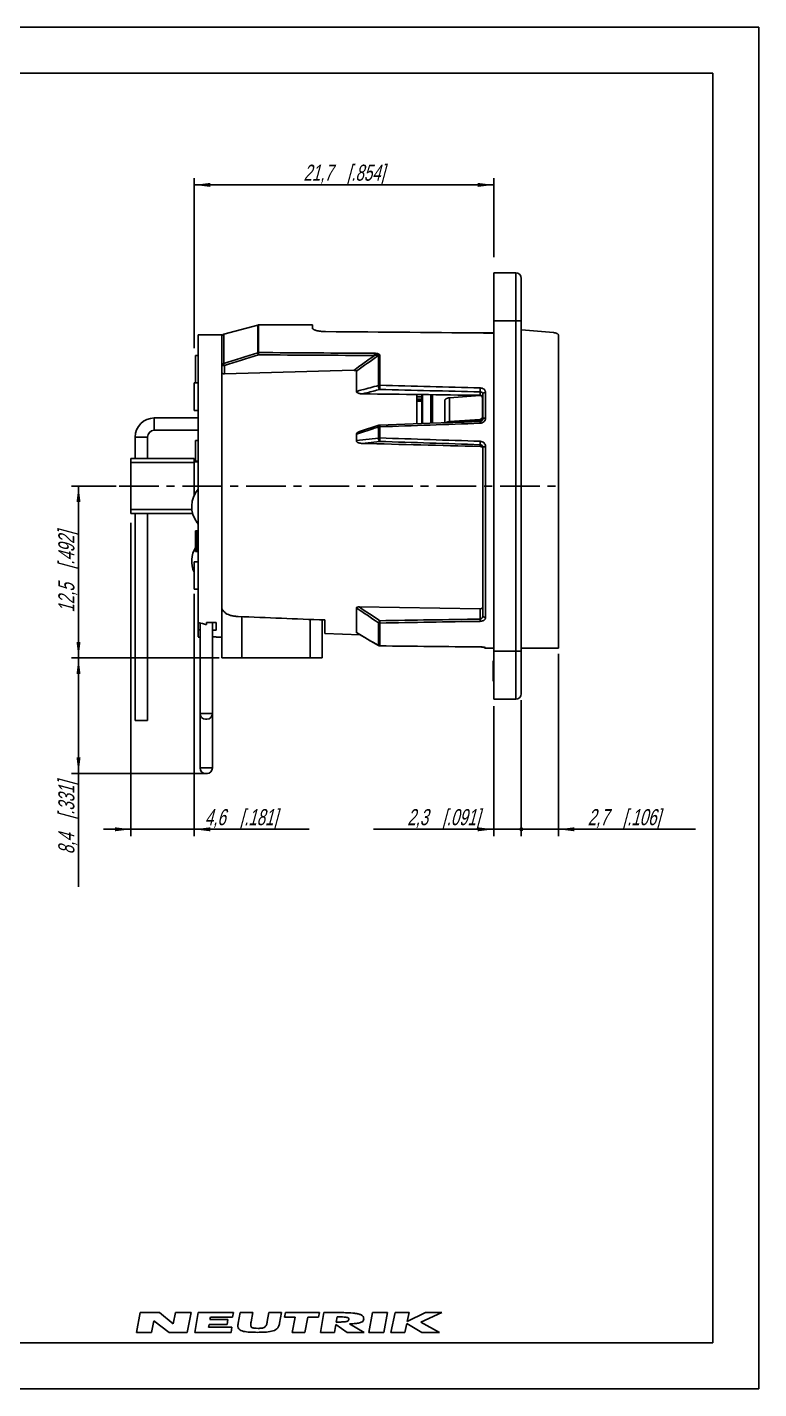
# Model space of a CAD drawing. Header units: millimetres. Extents: x 0 to 420, y 0 to 297.
# Drawn here: x 260.3 to 420, y 0 to 297 of the extents above; entities that cross this region are included whole.
import ezdxf

# ---------------------------------------------------------------- set-up
doc = ezdxf.new("R2010")
doc.units = ezdxf.units.MM
doc.header["$LTSCALE"] = 23.1
doc.linetypes.add('CENTER', pattern=[0.6, 0.375, -0.075, 0.075, -0.075])
doc.layers.get('0').update_dxf_attribs({"linetype": 'CONTINUOUS'})
for name, color, linetype in [('AUSFORMSCHRAEGEN', 7, 'CONTINUOUS'), ('BEZUGSACHSEN', 7, 'CONTINUOUS'), ('RUNDUNGEN', 7, 'CONTINUOUS'), ('ZEICHNUNGSBEMASSUNGEN', 7, 'CONTINUOUS')]:
    doc.layers.add(name, color=color, linetype=linetype)
doc.styles.get("Standard").update_dxf_attribs({"font": 'txt', "width": 0.7})
doc.dimstyles.new('DIMSTYLE_1', dxfattribs={"dimtxt": 3.5, "dimasz": 3.5, "dimexe": 1.5, "dimexo": 0, "dimgap": 0.875, "dimtad": 1, "dimdec": 1, "dimlfac": 0.333333, "dimdsep": 46, "dimtxsty": 'STANDARD', "dimblk": '_FILLED', "dimblk1": '_FILLED', "dimblk2": '_FILLED', "dimcen": 0.09, "dimclrt": 5, "dimadec": 0, "dimazin": 0, "dimtp": 0.2, "dimtm": 0.2, "dimtfac": 1, "dimtdec": 1, "dimtofl": 0, "dimtmove": 0, "dimatfit": 3, "dimldrblk": '_FILLED', "dimfxl": 1, "dimtolj": 1, "dimarcsym": 0})
doc.dimstyles.new('DIMSTYLE_3', dxfattribs={"dimtxt": 3.5, "dimasz": 3.5, "dimexe": 1.5, "dimexo": 0, "dimgap": 0.875, "dimtad": 1, "dimdec": 1, "dimlfac": 0.333333, "dimdsep": 46, "dimtxsty": 'STANDARD', "dimblk": '_FILLED', "dimblk1": '_FILLED', "dimblk2": '_FILLED', "dimcen": 0.09, "dimclrt": 5, "dimadec": 0, "dimazin": 0, "dimtp": 0.1, "dimtm": 0.1, "dimtfac": 1, "dimtdec": 1, "dimtofl": 0, "dimtmove": 0, "dimatfit": 3, "dimldrblk": '_FILLED', "dimfxl": 1, "dimtolj": 1, "dimarcsym": 0})

# ---------------------------------------------------------------- blocks, each defined once
blk = doc.blocks.new('NEUTRIK_BL0', base_point=(317.5, 14.46))
at = {"color": 2, "linetype": 'CONTINUOUS'}
for p, q in [((285.01, 16.61), (284.17, 12.31)), ((289.23, 16.61), (285.01, 16.61)), ((292.19, 14.15), (289.23, 16.61)), ((292.68, 16.61), (292.19, 14.15)), ((296.08, 16.61), (292.68, 16.61)), ((295.24, 12.31), (296.08, 16.61)), ((297.67, 16.61), (296.92, 12.31)), ((305.33, 16.61), (297.67, 16.61)), ((300.21, 15.08), (300.3, 15.59)), ((304.14, 15.08), (300.21, 15.08)), ((300.3, 15.59), (305.15, 15.59)), ((303.95, 14.01), (304.14, 15.08)), ((305.15, 15.59), (305.33, 16.61)), ((306.8, 16.61), (306.37, 14.32)), ((309.56, 16.61), (306.8, 16.61)), ((309.19, 14.6), (309.56, 16.61)), ((313.08, 16.61), (312.72, 14.69)), ((315.83, 16.61), (313.08, 16.61)), ((315.41, 14.32), (315.83, 16.61)), ((316.69, 16.61), (316.49, 15.6)), ((316.49, 15.6), (318.8, 15.6)), ((324.11, 16.61), (316.69, 16.61)), ((318.8, 15.6), (318.15, 12.31)), ((320.95, 12.31), (321.6, 15.6)), ((321.6, 15.6), (323.91, 15.6)), ((323.91, 15.6), (324.11, 16.61)), ((325.04, 16.61), (324.36, 12.31)), ((328.62, 16.61), (325.04, 16.61)), ((327.79, 14.55), (327.97, 15.69)), ((335.68, 16.61), (334.89, 12.31)), ((338.95, 16.61), (335.68, 16.61)), ((338.17, 12.31), (338.95, 16.61)), ((340.61, 16.61), (339.71, 12.31)), ((343.66, 16.61), (340.61, 16.61)), ((343.25, 14.65), (343.66, 16.61)), ((347.25, 16.61), (343.25, 14.65)), ((346.22, 14.51), (350.83, 16.61)), ((350.83, 16.61), (347.25, 16.61)), ((284.17, 12.31), (287.48, 12.31)), ((287.48, 12.31), (287.98, 14.85)), ((287.98, 14.85), (291.28, 12.31)), ((291.28, 12.31), (295.24, 12.31)), ((296.92, 12.31), (304.82, 12.31)), ((299.92, 13.44), (300.02, 14.01)), ((305.01, 13.44), (299.92, 13.44)), ((300.02, 14.01), (303.95, 14.01)), ((304.82, 12.31), (305.01, 13.44)), ((318.15, 12.31), (320.95, 12.31)), ((324.36, 12.31), (327.43, 12.31)), ((327.43, 12.31), (327.7, 13.99)), ((327.7, 13.99), (330.18, 12.31)), ((330.18, 12.31), (333.89, 12.31)), ((333.89, 12.31), (330.65, 14.18)), ((334.89, 12.31), (338.17, 12.31)), ((339.71, 12.31), (342.75, 12.31)), ((342.75, 12.31), (343.16, 14.24)), ((343.16, 14.24), (346.45, 12.31)), ((350.29, 12.31), (346.22, 14.51)), ((346.45, 12.31), (350.29, 12.31))]:
    blk.add_line(p, q, dxfattribs=at)
for points, knots in [([(330.52, 15.12), (330.5, 14.98), (330.37, 14.81), (329.98, 14.65), (329.37, 14.58), (328.59, 14.55), (328.06, 14.55), (327.79, 14.55)], [0, 0, 0, 0, 0.125, 0.25, 0.5, 0.75, 1, 1, 1, 1]), ([(327.97, 15.69), (328.24, 15.69), (328.77, 15.68), (329.42, 15.66), (329.9, 15.61), (330.22, 15.54), (330.48, 15.42), (330.54, 15.25), (330.52, 15.12)], [0, 0, 0, 0, 0.25, 0.5, 0.625, 0.75, 0.875, 1, 1, 1, 1]), ([(333.77, 15.27), (333.77, 15.41), (333.72, 15.63), (333.5, 15.94), (333.07, 16.19), (332.44, 16.37), (331.5, 16.52), (330.23, 16.6), (329.16, 16.61), (328.62, 16.61)], [0, 0, 0, 0, 0.0625, 0.125, 0.25, 0.375, 0.5, 0.75, 1, 1, 1, 1]), ([(330.65, 14.18), (331, 14.18), (331.69, 14.2), (332.65, 14.29), (333.33, 14.49), (333.69, 14.83), (333.77, 15.1), (333.77, 15.27)], [0, 0, 0, 0, 0.25, 0.5, 0.75, 0.875, 1, 1, 1, 1]), ([(306.37, 14.32), (306.32, 14.05), (306.29, 13.56), (306.49, 13.04), (306.92, 12.71), (307.71, 12.45), (308.94, 12.33), (310.02, 12.31), (310.57, 12.31)], [0, 0, 0, 0, 0.125, 0.25, 0.375, 0.5, 0.75, 1, 1, 1, 1]), ([(310.72, 13.18), (310.45, 13.18), (310.05, 13.19), (309.6, 13.26), (309.32, 13.37), (309.15, 13.57), (309.1, 13.86), (309.12, 14.21), (309.16, 14.47), (309.19, 14.6)], [0, 0, 0, 0, 0.25, 0.375, 0.5, 0.625, 0.75, 0.875, 1, 1, 1, 1]), ([(310.57, 12.31), (311.11, 12.31), (312.18, 12.33), (313.68, 12.48), (314.71, 12.88), (315.22, 13.57), (315.36, 14.05), (315.41, 14.32)], [0, 0, 0, 0, 0.25, 0.5, 0.75, 0.875, 1, 1, 1, 1]), ([(312.72, 14.69), (312.67, 14.42), (312.59, 14.03), (312.38, 13.62), (312.09, 13.33), (311.52, 13.2), (310.99, 13.18), (310.72, 13.18)], [0, 0, 0, 0, 0.25, 0.375, 0.5, 0.75, 1, 1, 1, 1])]:
    blk.add_open_spline(points, degree=3, knots=knots, dxfattribs=at)
blk = doc.blocks.new('_FILLED')
at = {"color": 0, "linetype": 'BYBLOCK'}
blk.add_solid([(0, 0), (-1, 0.125), (-1, -0.125)], dxfattribs=at)
blk = doc.blocks.new('*D2')
at = {"layer": 'ZEICHNUNGSBEMASSUNGEN', "color": 2, "linetype": 'CONTINUOUS'}
for p, q in [((296.77, 227.02), (296.77, 264.11)), ((296.77, 262.61), (329.47, 262.61)), ((362.17, 262.61), (329.47, 262.61)), ((362.17, 246.86), (362.17, 264.11))]:
    blk.add_line(p, q, dxfattribs=at)
at = {"layer": 'ZEICHNUNGSBEMASSUNGEN', "color": 2, "linetype": 'CONTINUOUS', "xscale": 3.5, "yscale": 3.5, "zscale": 3.5, "rotation": 180}
blk.add_blockref('_FILLED', (296.77, 262.61), dxfattribs=at)
at = {"layer": 'ZEICHNUNGSBEMASSUNGEN', "color": 2, "linetype": 'CONTINUOUS', "xscale": 3.5, "yscale": 3.5, "zscale": 3.5}
blk.add_blockref('_FILLED', (362.17, 262.61), dxfattribs=at)
at = {"layer": 'ZEICHNUNGSBEMASSUNGEN', "color": 5, "linetype": 'CONTINUOUS', "insert": (329.47, 267.02), "char_height": 3.5, "width": 39, "attachment_point": 2, "line_spacing_factor": 0.9}
blk.add_mtext('\\Q15.0;21,7{\\Ftxt.shx;\\W1.000000;\\H3.500000; }[.854]', dxfattribs=at)
blk = doc.blocks.new('_DOT')
at = {"color": 0, "linetype": 'BYBLOCK'}
blk.add_line((-0.125, 0), (-1, 0), dxfattribs=at)
at = {"color": 0, "linetype": 'BYBLOCK', "const_width": 0.125}
blk.add_lwpolyline([(-0.0625, 0, 1), (0.0625, 0, 1)], format="xyb", close=True, dxfattribs=at)
blk = doc.blocks.new('*D3')
at = {"layer": 'ZEICHNUNGSBEMASSUNGEN', "color": 2, "linetype": 'CONTINUOUS'}
for p, q in [((376.27, 160.3), (376.27, 120.54)), ((368.17, 148.79), (368.17, 120.54)), ((368.17, 122.04), (362.17, 122.04)), ((362.17, 122.04), (372.22, 122.04)), ((406.16, 122.04), (372.22, 122.04)), ((376.27, 122.04), (406.16, 122.04))]:
    blk.add_line(p, q, dxfattribs=at)
at = {"layer": 'ZEICHNUNGSBEMASSUNGEN', "color": 2, "linetype": 'CONTINUOUS', "xscale": 3.5, "yscale": 3.5, "zscale": 3.5}
blk.add_blockref('_DOT', (368.17, 122.04), dxfattribs=at)
at = {"layer": 'ZEICHNUNGSBEMASSUNGEN', "color": 2, "linetype": 'CONTINUOUS', "xscale": 3.5, "yscale": 3.5, "zscale": 3.5, "rotation": 180}
blk.add_blockref('_FILLED', (376.27, 122.04), dxfattribs=at)
at = {"layer": 'ZEICHNUNGSBEMASSUNGEN', "color": 5, "linetype": 'CONTINUOUS', "insert": (382.66, 126.44), "char_height": 3.5, "width": 35.25, "attachment_point": 1, "line_spacing_factor": 0.9}
blk.add_mtext('\\Q15.0;2,7{\\Ftxt.shx;\\W1.000000;\\H3.500000; }[.106]', dxfattribs=at)
blk = doc.blocks.new('*D4')
at = {"layer": 'ZEICHNUNGSBEMASSUNGEN', "color": 2, "linetype": 'CONTINUOUS'}
for p, q in [((362.17, 148.88), (362.17, 120.54)), ((368.17, 150.22), (368.17, 120.54)), ((362.17, 122.04), (335.89, 122.04)), ((335.89, 122.04), (365.17, 122.04)), ((374.17, 122.04), (365.17, 122.04)), ((368.17, 122.04), (374.17, 122.04))]:
    blk.add_line(p, q, dxfattribs=at)
at = {"layer": 'ZEICHNUNGSBEMASSUNGEN', "color": 2, "linetype": 'CONTINUOUS', "xscale": 3.5, "yscale": 3.5, "zscale": 3.5}
blk.add_blockref('_FILLED', (362.17, 122.04), dxfattribs=at)
at = {"layer": 'ZEICHNUNGSBEMASSUNGEN', "color": 5, "linetype": 'CONTINUOUS', "insert": (359.14, 126.44), "char_height": 3.5, "width": 34.875, "attachment_point": 3, "line_spacing_factor": 0.9}
blk.add_mtext('\\Q15.0;2,3{\\Ftxt.shx;\\W1.000000;\\H3.500000; }[.091]', dxfattribs=at)
blk = doc.blocks.new('_NONE')
blk = doc.blocks.new('*D5')
at = {"layer": 'ZEICHNUNGSBEMASSUNGEN', "color": 2, "linetype": 'CONTINUOUS'}
for p, q in [((282.97, 188.88), (282.97, 120.54)), ((296.77, 173.41), (296.77, 120.54)), ((282.97, 122.04), (276.97, 122.04)), ((276.97, 122.04), (289.87, 122.04)), ((321.83, 122.04), (289.87, 122.04)), ((296.77, 122.04), (321.83, 122.04))]:
    blk.add_line(p, q, dxfattribs=at)
at = {"layer": 'ZEICHNUNGSBEMASSUNGEN', "color": 2, "linetype": 'CONTINUOUS', "xscale": 3.5, "yscale": 3.5, "zscale": 3.5}
blk.add_blockref('_FILLED', (282.97, 122.04), dxfattribs=at)
at = {"layer": 'ZEICHNUNGSBEMASSUNGEN', "color": 2, "linetype": 'CONTINUOUS', "xscale": 3.5, "yscale": 3.5, "zscale": 3.5, "rotation": 180}
blk.add_blockref('_FILLED', (296.77, 122.04), dxfattribs=at)
at = {"layer": 'ZEICHNUNGSBEMASSUNGEN', "color": 5, "linetype": 'CONTINUOUS', "insert": (299.08, 126.44), "char_height": 3.5, "width": 34.125, "attachment_point": 1, "line_spacing_factor": 0.9}
blk.add_mtext('\\Q15.0;4,6{\\Ftxt.shx;\\W1.000000;\\H3.500000; }[.181]', dxfattribs=at)
blk = doc.blocks.new('*D6')
at = {"layer": 'ZEICHNUNGSBEMASSUNGEN', "color": 2, "linetype": 'CONTINUOUS'}
for p, q in [((279.74, 196.92), (270.02, 196.92)), ((271.52, 196.92), (271.52, 178.17)), ((271.52, 159.42), (271.52, 178.17)), ((302.07, 159.42), (270.02, 159.42))]:
    blk.add_line(p, q, dxfattribs=at)
at = {"layer": 'ZEICHNUNGSBEMASSUNGEN', "color": 2, "linetype": 'CONTINUOUS', "xscale": 3.5, "yscale": 3.5, "zscale": 3.5}
for p, rotation in [((271.52, 196.92), 90), ((271.52, 159.42), 270)]:
    blk.add_blockref('_FILLED', p, dxfattribs=dict(at, rotation=rotation))
at = {"layer": 'ZEICHNUNGSBEMASSUNGEN', "color": 5, "linetype": 'CONTINUOUS', "insert": (267.12, 178.17), "char_height": 3.5, "width": 39, "attachment_point": 2, "rotation": 90, "line_spacing_factor": 0.9}
blk.add_mtext('\\Q15.0;12,5{\\Ftxt.shx;\\W1.000000;\\H3.500000; }[.492]', dxfattribs=at)
blk = doc.blocks.new('*D17')
at = {"layer": 'ZEICHNUNGSBEMASSUNGEN', "color": 2, "linetype": 'CONTINUOUS'}
for p, q in [((302.2, 159.42), (270.02, 159.42)), ((271.52, 159.42), (271.52, 146.82)), ((271.52, 134.22), (271.52, 146.82)), ((271.52, 146.82), (271.52, 109.47)), ((299.64, 134.22), (270.02, 134.22))]:
    blk.add_line(p, q, dxfattribs=at)
at = {"layer": 'ZEICHNUNGSBEMASSUNGEN', "color": 2, "linetype": 'CONTINUOUS', "xscale": 3.5, "yscale": 3.5, "zscale": 3.5}
for p, rotation in [((271.52, 159.42), 90), ((271.52, 134.22), 270)]:
    blk.add_blockref('_FILLED', p, dxfattribs=dict(at, rotation=rotation))
at = {"layer": 'ZEICHNUNGSBEMASSUNGEN', "color": 5, "linetype": 'CONTINUOUS', "insert": (267.12, 132.47), "char_height": 3.5, "width": 34.5, "attachment_point": 3, "rotation": 90, "line_spacing_factor": 0.9}
blk.add_mtext('\\Q15.0;8,4{\\Ftxt.shx;\\W1.000000;\\H3.500000; }[.331]', dxfattribs=at)

msp = doc.modelspace()

# ---------------------------------------------------------------- linework, layer by layer
at = {"color": 7, "linetype": 'CONTINUOUS'}
for p, q in [((0, 297), (420, 297)), ((420, 0), (420, 297)), ((410, 287), (12.5, 287)), ((410, 10), (410, 287)), ((362.17, 150.42), (362.17, 243.42)), ((362.17, 243.42), (366.97, 243.42)), ((310.64, 232.03), (303.21, 230.04)), ((297.67, 163.99), (297.67, 229.92)), ((302.77, 159.42), (302.77, 229.92)), ((376.27, 229.85), (376.27, 161.52)), ((297.07, 219.42), (297.07, 225.42)), ((297.67, 225.42), (297.07, 225.42)), ((346.49, 216.87), (346.49, 210.54)), ((297.67, 211.77), (288.07, 211.77)), ((297.67, 209.07), (288.07, 209.07)), ((283.87, 207.57), (283.87, 202.92)), ((286.57, 207.57), (286.57, 202.92)), ((297.07, 202.32), (297.07, 206.82)), ((297.67, 206.82), (297.07, 206.82)), ((282.97, 190.92), (282.97, 202.92)), ((296.77, 202.92), (282.97, 202.92)), ((296.77, 202.02), (282.97, 202.02)), ((296.77, 194.83), (296.77, 202.92)), ((297.67, 202.32), (297.07, 202.32)), ((296.28, 191.82), (282.97, 191.82)), ((296.44, 190.92), (282.97, 190.92)), ((283.87, 190.92), (283.87, 145.77)), ((286.57, 190.92), (286.57, 145.77)), ((297.07, 182.67), (297.07, 187.17)), ((297.67, 187.17), (297.07, 187.17)), ((297.67, 187.08), (297.07, 187.08)), ((297.67, 186.88), (297.07, 186.88)), ((297.67, 186.5), (297.07, 186.5)), ((297.67, 186.12), (297.07, 186.12)), ((297.67, 185.93), (297.07, 185.93)), ((297.67, 185.54), (297.07, 185.54)), ((297.67, 185.26), (297.07, 185.26)), ((297.67, 184.97), (297.07, 184.97)), ((297.67, 184.78), (297.07, 184.78)), ((297.67, 184.49), (297.07, 184.49)), ((297.67, 184.11), (297.07, 184.11)), ((297.67, 183.72), (297.07, 183.72)), ((297.67, 183.44), (297.07, 183.44)), ((297.67, 183.15), (297.07, 183.15)), ((297.67, 182.96), (297.07, 182.96)), ((297.67, 182.77), (297.07, 182.77)), ((297.67, 182.67), (297.07, 182.67)), ((298.04, 167.05), (298.04, 135.42)), ((299.47, 166.68), (299.47, 167.16)), ((301.57, 167.16), (299.47, 167.16)), ((300.74, 167.16), (300.74, 135.42)), ((301.57, 165.49), (301.57, 167.16)), ((307.14, 159.42), (307.14, 168.43)), ((324.67, 167.73), (324.67, 159.42)), ((325.27, 167.7), (325.27, 164.74)), ((301.57, 165.49), (300.74, 165.49)), ((301.57, 163.99), (300.74, 163.99)), ((301.57, 163.92), (301.57, 163.99)), ((301.57, 163.92), (302.77, 163.92)), ((325.27, 164.74), (332.96, 164.49)), ((368.17, 161.52), (376.27, 161.52)), ((324.67, 159.42), (302.77, 159.42)), ((362.17, 158.82), (362.02, 158.82)), ((362.02, 154.32), (362.02, 158.82)), ((362.17, 154.32), (362.02, 154.32)), ((286.57, 145.77), (283.87, 145.77)), ((12.5, 10), (410, 10)), ((0, 0), (420, 0))]:
    msp.add_line(p, q, dxfattribs=at)
at = {"color": 3, "linetype": 'CONTINUOUS'}
msp.add_line((346.58, 216.87), (346.58, 210.55), dxfattribs=at)
at = {"color": 9, "linetype": 'CONTINUOUS'}
for p, q in [((348.42, 216.85), (348.42, 210.61)), ((348.76, 210.62), (348.76, 216.84)), ((351.47, 215.63), (351.47, 210.72)), ((351.49, 215.64), (351.49, 210.72)), ((352.52, 216.18), (352.52, 210.98)), ((288.07, 209.07), (288.07, 211.77)), ((352.52, 210.98), (352.58, 210.76)), ((286.57, 207.57), (283.87, 207.57)), ((297.67, 189.1), (297.41, 188.91)), ((322.08, 159.42), (322.08, 167.83))]:
    msp.add_line(p, q, dxfattribs=at)
at = {"color": 7, "linetype": 'CONTINUOUS'}
for centre, radius, start, end in [((335.42, -199.45), 431.66, 84.7179, 85.6471), ((288.07, 207.57), 4.2, 90, 180), ((288.07, 207.57), 1.5, 90, 180), ((302.09, 192.42), 5.85, 139.2322, 216.8699), ((294.89, 187.02), 3.15, 28.0913, 36.8699), ((302.09, 180.57), 5.85, 149.4879, 204.3691)]:
    msp.add_arc(centre, radius, start, end, dxfattribs=at)
for centre, major_axis, ratio, start_param, end_param in [((322.33, 196.92), (57.16, 0), 0.57735, -2.016942, -1.982313), ((280.63, 196.92), (56, 0), 0.589316, -1.261678, -1.254639), ((301.29, 196.92), (57.16, 0), 0.57735, -1.634149, -1.627576)]:
    msp.add_ellipse(centre, major_axis=major_axis, ratio=ratio, start_param=start_param, end_param=end_param, dxfattribs=at)
for points, knots in [([(376.27, 229.85), (376.27, 229.88), (376.25, 229.95), (376.19, 230.04), (376.09, 230.12), (375.96, 230.19), (375.8, 230.26), (375.53, 230.34), (375.31, 230.37), (375.16, 230.38)], [0, 0, 0, 0, 0.071824, 0.15189, 0.247129, 0.361181, 0.495102, 0.648029, 1, 1, 1, 1]), ([(302.77, 170.62), (302.77, 170.48), (302.81, 170.2), (302.99, 169.8), (303.3, 169.44), (303.72, 169.12), (304.26, 168.85), (304.89, 168.65), (305.59, 168.51), (306.08, 168.47), (306.34, 168.46)], [0, 0, 0, 0, 0.090769, 0.184123, 0.285713, 0.400259, 0.530392, 0.676062, 0.834384, 1, 1, 1, 1])]:
    msp.add_open_spline(points, degree=3, knots=knots, dxfattribs=at)
at = {"color": 3, "linetype": 'CONTINUOUS'}
for points, knots in [([(351.47, 215.63), (351.47, 215.63), (351.48, 215.63), (351.49, 215.63), (351.49, 215.64), (351.49, 215.64)], [0, 0, 0, 0, 0.317676, 0.59774, 1, 1, 1, 1]), ([(351.49, 215.64), (351.5, 215.66), (351.51, 215.69), (351.54, 215.76), (351.6, 215.84), (351.7, 215.93), (351.82, 216), (351.97, 216.07), (352.14, 216.12), (352.33, 216.16), (352.45, 216.17), (352.52, 216.18)], [0, 0, 0, 0, 0.041919, 0.085577, 0.180128, 0.28709, 0.407576, 0.541089, 0.686002, 0.839961, 1, 1, 1, 1]), ([(351.7, 210.73), (351.75, 210.76), (351.87, 210.83), (352.06, 210.9), (352.28, 210.96), (352.44, 210.98), (352.52, 210.98)], [0, 0, 0, 0, 0.214707, 0.456786, 0.720989, 1, 1, 1, 1])]:
    msp.add_open_spline(points, degree=3, knots=knots, dxfattribs=at)
at = {"color": 7, "linetype": 'CONTINUOUS'}
msp.add_open_spline([(306.34, 168.46), (312.65, 168.2), (318.96, 167.95), (325.27, 167.7)], degree=3, dxfattribs=at)
at = {"layer": 'AUSFORMSCHRAEGEN', "color": 7, "linetype": 'CONTINUOUS'}
for p, q in [((310.8, 232.05), (322.57, 232.11)), ((322.57, 232.11), (322.57, 231.36)), ((345.37, 210.5), (345.37, 216.88)), ((360.36, 161.53), (362.17, 161.52))]:
    msp.add_line(p, q, dxfattribs=at)
msp.add_ellipse((185.45, 196.92), major_axis=(789.6, 0), ratio=0.043346, start_param=1.345079, end_param=1.392567, dxfattribs=at)
msp.add_open_spline([(325.44, 230.6), (325.24, 230.61), (324.87, 230.62), (324.33, 230.67), (323.84, 230.75), (323.47, 230.84), (323.21, 230.92), (323.04, 230.98), (322.9, 231.04), (322.78, 231.1), (322.69, 231.17), (322.62, 231.23), (322.58, 231.29), (322.57, 231.34), (322.57, 231.36)], degree=3, knots=[0, 0, 0, 0, 0.187336, 0.366305, 0.530459, 0.674745, 0.738119, 0.795111, 0.845416, 0.888853, 0.925439, 0.955439, 0.979686, 1, 1, 1, 1], dxfattribs=at)
at = {"layer": 'BEZUGSACHSEN', "color": 7, "linetype": 'CONTINUOUS'}
for p, q in [((302.77, 229.92), (297.67, 229.92)), ((296.77, 213.42), (296.77, 219.42)), ((297.67, 219.42), (296.77, 219.42)), ((297.67, 213.42), (296.77, 213.42)), ((297.67, 202.17), (296.77, 202.17)), ((296.77, 174.42), (296.77, 180.42)), ((297.67, 180.42), (296.77, 180.42)), ((297.67, 174.42), (296.77, 174.42)), ((302.77, 163.92), (301.57, 163.92))]:
    msp.add_line(p, q, dxfattribs=at)
at = {"layer": 'BEZUGSACHSEN', "color": 7, "linetype": 'CENTER'}
msp.add_line((280.36, 196.92), (376.88, 196.92), dxfattribs=at)
at = {"layer": 'RUNDUNGEN', "color": 7, "linetype": 'CONTINUOUS'}
for p, q in [((366.97, 243.42), (362.17, 243.42)), ((368.17, 242.22), (368.17, 151.62)), ((310.8, 232.05), (310.64, 232.03)), ((356.99, 230.33), (362.17, 230.37)), ((303.36, 221.38), (331.6, 222.16)), ((332.17, 221.96), (332.17, 217.57)), ((359.77, 211.5), (359.77, 216.99)), ((345.37, 215.44), (346.49, 215.45)), ((359.75, 216), (359.66, 216.29)), ((354.66, 210.83), (359.17, 211.15)), ((332.17, 208.23), (332.17, 206.82)), ((337.1, 210.19), (332.87, 208.81)), ((348.19, 210.6), (337.26, 210.22)), ((359.77, 205.36), (359.77, 168.72)), ((332.17, 170.34), (332.17, 164.96)), ((332.78, 170.54), (359.19, 170.16)), ((298.04, 167.05), (298.04, 135.42)), ((300.74, 167.16), (300.74, 135.42)), ((332.18, 164.95), (333.62, 164.1)), ((333.62, 164.1), (335.35, 163.08)), ((335.35, 163.08), (336.98, 162.12)), ((337.28, 162.03), (344.5, 161.96)), ((344.5, 161.96), (351.95, 161.88)), ((351.95, 161.88), (359.23, 161.81)), ((359.2, 161.81), (359.25, 161.81)), ((359.23, 161.81), (359.36, 161.81)), ((359.34, 161.81), (359.46, 161.81)), ((359.44, 161.81), (359.56, 161.8)), ((359.55, 161.8), (359.66, 161.8)), ((359.64, 161.8), (359.74, 161.79)), ((359.73, 161.79), (359.82, 161.78)), ((359.88, 161.78), (359.89, 161.78)), ((366.97, 150.42), (362.17, 150.42)), ((299.54, 146.07), (299.24, 146.07)), ((299.54, 134.22), (299.24, 134.22))]:
    msp.add_line(p, q, dxfattribs=at)
at = {"layer": 'RUNDUNGEN', "color": 9, "linetype": 'CONTINUOUS'}
for p, q in [((366.97, 243.42), (366.97, 150.42)), ((310.64, 226.01), (310.64, 232.03)), ((310.8, 226.03), (310.8, 232.05)), ((368.17, 232.92), (362.17, 232.92)), ((303.21, 223.65), (303.21, 230.04)), ((359.29, 230.31), (359.29, 230.35)), ((359.44, 230.31), (359.44, 230.35)), ((302.87, 223.18), (303.36, 223.18)), ((303.36, 221.38), (303.36, 223.18)), ((336.98, 218.84), (336.98, 225.39)), ((337.28, 218.89), (337.28, 225.45)), ((359.19, 216.72), (359.19, 217.44)), ((360.36, 211.75), (360.36, 217.34)), ((346.49, 215.51), (345.36, 215.5)), ((345.37, 216.39), (346.49, 216.39)), ((345.37, 215.85), (346.49, 215.85)), ((359.77, 215.87), (359.68, 216.17)), ((359.17, 211.15), (359.09, 211.45)), ((359.77, 211.72), (359.68, 212.01)), ((336.98, 207.38), (336.98, 209.81)), ((337.28, 207.4), (337.28, 209.84)), ((332.17, 206.82), (336.98, 207.38)), ((333.46, 206.2), (337.26, 206.65)), ((359.19, 205.55), (359.19, 205.94)), ((360.36, 168.24), (360.36, 205.51)), ((359.19, 167.9), (359.19, 170.16)), ((336.98, 162.12), (336.98, 167.11)), ((337.28, 162.04), (337.28, 167.04)), ((332.17, 164.96), (332.18, 164.95)), ((336.98, 162.12), (336.98, 162.12)), ((337.28, 162.03), (337.28, 162.04)), ((359.2, 161.81), (359.21, 161.82)), ((360.36, 161.53), (360.36, 161.68)), ((368.17, 160.92), (362.17, 160.92)), ((300.74, 147.27), (298.04, 147.27)), ((300.74, 135.42), (298.04, 135.42))]:
    msp.add_line(p, q, dxfattribs=at)
at = {"layer": 'RUNDUNGEN', "color": 3, "linetype": 'CONTINUOUS'}
for p, q in [((352.52, 216.18), (359.09, 216.65)), ((359.68, 216.17), (359.68, 212.01)), ((352.52, 210.98), (359.09, 211.45))]:
    msp.add_line(p, q, dxfattribs=at)
at = {"layer": 'RUNDUNGEN', "color": 7, "linetype": 'CONTINUOUS'}
for points in [[(359.19, 210.99), (355.66, 210.87), (348.19, 210.6)], [(359.77, 211.5), (359.76, 211.44), (359.74, 211.36), (359.7, 211.28), (359.65, 211.2), (359.58, 211.13), (359.5, 211.08), (359.4, 211.03), (359.31, 211.01), (359.2, 210.99), (359.19, 210.99)], [(359.81, 161.78), (359.89, 161.78), (359.95, 161.77), (360.01, 161.76), (360.05, 161.75), (360.09, 161.75), (360.11, 161.74)]]:
    msp.add_lwpolyline(points, dxfattribs=at)
for centre, radius, start, end in [((366.97, 242.22), 1.2, 0, 90), ((303.37, 229.46), 0.6, 105, 161.25), ((359.32, 215.87), 0.444, 359.935, 15.9418), ((359.37, 216.24), 0.401, 0.0225, 8.7756), ((359.17, 211.78), 0.613, 313.3994, 318.6729), ((359.31, 211.72), 0.459, 353.566, 359.9893), ((337.28, 209.61), 0.603, 91.9656, 107.9508), ((359.2, 204.98), 0.564, 0.0222, 9.0737), ((337.28, 162.63), 0.6, 239.4987, 269.6838), ((360.37, 162.13), 0.6, 216.3467, 269.7), ((366.97, 151.62), 1.2, 270, 360), ((299.24, 147.27), 1.2, 180, 270), ((299.54, 147.27), 1.2, 270, 360), ((299.24, 135.42), 1.2, 180, 270), ((299.54, 135.42), 1.2, 270, 360)]:
    msp.add_arc(centre, radius, start, end, dxfattribs=at)
at = {"layer": 'RUNDUNGEN', "color": 9, "linetype": 'CONTINUOUS'}
for centre, radius, start, end in [((635.05, -810.51), 1086.1, 107.37897, 107.79026), ((310.8, 225.31), 0.718, 90.2334, 102.4653), ((647.31, -854.86), 1131.58, 107.30079, 107.69536), ((492.72, 2.77), 272.19, 125.1293, 126.2934), ((502.25, -11.8), 289.09, 124.8671, 126.039), ((559.46, 503.42), 403.24, 235.69, 236.5145), ((569.9, 520.52), 422.74, 235.8821, 236.6124), ((337.28, 162.65), 0.605, 240.2992, 269.72), ((360.37, 162.28), 0.604, 242.7887, 258.5318), ((360.37, 162.28), 0.603, 258.5056, 269.6533)]:
    msp.add_arc(centre, radius, start, end, dxfattribs=at)
at = {"layer": 'RUNDUNGEN', "color": 3, "linetype": 'CONTINUOUS'}
msp.add_arc((359.24, 216.17), 0.447, 359.9812, 15.8956, dxfattribs=at)
at = {"layer": 'RUNDUNGEN', "color": 7, "linetype": 'CONTINUOUS'}
for centre, major_axis, ratio, start_param, end_param in [((7208.01, -6.94), (7287.84, -220.41), 0.006631, 9.07611, 9.086537), ((6464.73, -9), (6600.34, -222.64), 0.003431, 2.752036, 2.762429)]:
    msp.add_ellipse(centre, major_axis=major_axis, ratio=ratio, start_param=start_param, end_param=end_param, dxfattribs=at)
at = {"layer": 'RUNDUNGEN', "color": 9, "linetype": 'CONTINUOUS'}
for points, knots in [([(310.79, 225.53), (310.76, 225.62), (310.71, 225.78), (310.66, 225.94), (310.64, 226.01)], [0, 0, 0, 0, 0.569793, 1, 1, 1, 1]), ([(310.79, 225.53), (310.79, 225.58), (310.79, 225.67), (310.79, 225.8), (310.79, 225.92), (310.8, 225.99), (310.8, 226.03)], [0, 0, 0, 0, 0.291535, 0.5661, 0.807005, 1, 1, 1, 1]), ([(336.09, 225.39), (336.09, 225.48), (336.09, 225.64), (336.1, 225.81), (336.1, 225.88)], [0, 0, 0, 0, 0.564182, 1, 1, 1, 1]), ([(337.28, 225.45), (337.28, 225.47), (337.28, 225.51), (337.24, 225.59), (337.16, 225.67), (337.02, 225.75), (336.85, 225.8), (336.67, 225.84), (336.48, 225.86), (336.29, 225.87), (336.16, 225.88), (336.1, 225.88)], [0, 0, 0, 0, 0.042418, 0.086584, 0.186253, 0.304074, 0.434551, 0.572071, 0.713254, 0.856241, 1, 1, 1, 1]), ([(302.77, 223.26), (302.78, 223.31), (302.82, 223.4), (302.92, 223.52), (303.05, 223.61), (303.16, 223.64), (303.21, 223.65)], [0, 0, 0, 0, 0.22995, 0.472214, 0.72977, 1, 1, 1, 1]), ([(303.36, 223.18), (303.33, 223.27), (303.28, 223.43), (303.23, 223.58), (303.21, 223.65)], [0, 0, 0, 0, 0.564308, 1, 1, 1, 1]), ([(336.98, 225.39), (336.99, 225.4), (336.99, 225.42), (336.98, 225.45), (336.97, 225.47), (336.95, 225.49), (336.92, 225.5), (336.87, 225.51), (336.81, 225.51), (336.72, 225.51), (336.61, 225.5), (336.48, 225.48), (336.35, 225.45), (336.22, 225.42), (336.14, 225.4), (336.09, 225.39)], [0, 0, 0, 0, 0.04558, 0.067233, 0.089618, 0.113953, 0.140512, 0.198724, 0.261136, 0.325755, 0.458205, 0.592707, 0.728121, 0.863964, 1, 1, 1, 1]), ([(336.98, 225.39), (337.01, 225.4), (337.1, 225.44), (337.2, 225.45), (337.28, 225.45)], [0, 0, 0, 0, 0.245748, 1, 1, 1, 1]), ([(332.17, 217.57), (332.57, 217.67), (334.17, 218.1), (335.78, 218.52), (336.98, 218.84)], [0, 0, 0, 0, 0.249918, 1, 1, 1, 1]), ([(333.58, 217.02), (333.89, 217.1), (335.12, 217.43), (336.34, 217.75), (337.26, 217.99)], [0, 0, 0, 0, 0.249948, 1, 1, 1, 1]), ([(337.26, 217.99), (337.24, 218.01), (337.19, 218.06), (337.11, 218.18), (337.03, 218.37), (336.98, 218.6), (336.97, 218.76), (336.98, 218.84)], [0, 0, 0, 0, 0.1009, 0.21651, 0.478022, 0.75161, 1, 1, 1, 1]), ([(336.98, 218.84), (337.01, 218.84), (337.1, 218.87), (337.2, 218.89), (337.28, 218.89)], [0, 0, 0, 0, 0.241404, 1, 1, 1, 1]), ([(337.26, 218.4), (337.27, 218.49), (337.27, 218.61), (337.28, 218.77), (337.28, 218.85), (337.28, 218.89)], [0, 0, 0, 0, 0.526878, 0.776615, 1, 1, 1, 1]), ([(337.26, 217.99), (337.26, 218.02), (337.26, 218.08), (337.26, 218.17), (337.26, 218.28), (337.26, 218.36), (337.26, 218.4)], [0, 0, 0, 0, 0.186228, 0.42281, 0.698376, 1, 1, 1, 1]), ([(359.19, 217.44), (359.19, 217.5), (359.19, 217.63), (359.19, 217.93), (359.2, 218.16), (359.21, 218.32)], [0, 0, 0, 0, 0.192116, 0.454492, 1, 1, 1, 1]), ([(359.77, 216.99), (359.77, 217.02), (359.76, 217.08), (359.71, 217.19), (359.6, 217.32), (359.41, 217.42), (359.26, 217.44), (359.19, 217.44)], [0, 0, 0, 0, 0.109467, 0.220601, 0.4555, 0.717175, 1, 1, 1, 1]), ([(360.36, 217.34), (360.36, 217.4), (360.35, 217.53), (360.28, 217.71), (360.18, 217.88), (359.98, 218.08), (359.66, 218.26), (359.36, 218.32), (359.21, 218.32)], [0, 0, 0, 0, 0.11327, 0.22811, 0.345959, 0.468242, 0.726558, 1, 1, 1, 1]), ([(359.77, 216.99), (359.77, 217.01), (359.78, 217.06), (359.81, 217.13), (359.87, 217.19), (359.97, 217.26), (360.14, 217.32), (360.29, 217.34), (360.36, 217.34)], [0, 0, 0, 0, 0.090702, 0.188125, 0.296322, 0.417108, 0.693542, 1, 1, 1, 1]), ([(359.19, 210.99), (359.19, 210.99), (359.19, 210.99), (359.19, 210.99), (359.19, 210.99), (359.19, 210.98), (359.19, 210.98), (359.19, 210.96), (359.19, 210.95), (359.19, 210.93), (359.19, 210.91), (359.19, 210.88), (359.2, 210.83), (359.2, 210.77), (359.2, 210.7), (359.2, 210.65), (359.21, 210.62)], [0, 0, 0, 0, 0.001248, 0.004606, 0.010126, 0.017805, 0.039603, 0.069916, 0.108644, 0.155582, 0.210434, 0.272901, 0.419487, 0.59263, 0.787836, 1, 1, 1, 1]), ([(359.21, 210.62), (359.36, 210.63), (359.66, 210.7), (360.05, 210.95), (360.3, 211.32), (360.36, 211.61), (360.36, 211.75)], [0, 0, 0, 0, 0.260377, 0.514883, 0.760911, 1, 1, 1, 1]), ([(359.77, 211.5), (359.77, 211.52), (359.78, 211.55), (359.81, 211.6), (359.87, 211.64), (359.94, 211.68), (360.03, 211.71), (360.18, 211.74), (360.29, 211.75), (360.36, 211.75)], [0, 0, 0, 0, 0.072391, 0.156269, 0.257642, 0.37796, 0.516017, 0.668797, 1, 1, 1, 1]), ([(336.98, 209.81), (336.58, 209.68), (334.98, 209.15), (333.37, 208.63), (332.17, 208.23)], [0, 0, 0, 0, 0.250058, 1, 1, 1, 1]), ([(336.98, 209.81), (336.98, 209.85), (336.98, 209.94), (336.99, 210.04), (337.01, 210.11), (337.04, 210.14), (337.06, 210.17), (337.09, 210.18), (337.1, 210.19)], [0, 0, 0, 0, 0.331754, 0.608944, 0.724847, 0.826447, 0.91656, 1, 1, 1, 1]), ([(336.98, 209.81), (337.01, 209.81), (337.1, 209.83), (337.2, 209.84), (337.28, 209.84)], [0, 0, 0, 0, 0.237042, 1, 1, 1, 1]), ([(337.26, 210.22), (337.26, 210.22), (337.26, 210.21), (337.26, 210.21), (337.26, 210.2), (337.26, 210.19), (337.27, 210.17), (337.27, 210.15), (337.27, 210.11), (337.27, 210.05), (337.28, 209.99), (337.28, 209.92), (337.28, 209.86), (337.28, 209.84)], [0, 0, 0, 0, 0.004742, 0.018011, 0.039911, 0.07035, 0.10921, 0.156282, 0.273863, 0.420694, 0.594033, 0.78893, 1, 1, 1, 1]), ([(336.98, 207.38), (337.01, 207.38), (337.1, 207.4), (337.2, 207.4), (337.28, 207.4)], [0, 0, 0, 0, 0.236233, 1, 1, 1, 1]), ([(337.26, 206.65), (337.22, 206.67), (337.16, 206.73), (337.09, 206.83), (337.04, 206.96), (336.99, 207.15), (336.98, 207.3), (336.98, 207.38)], [0, 0, 0, 0, 0.186847, 0.30247, 0.430614, 0.711945, 1, 1, 1, 1]), ([(337.26, 206.65), (337.26, 206.65), (337.26, 206.67), (337.26, 206.7), (337.26, 206.76), (337.26, 206.84), (337.27, 206.94), (337.27, 207.05), (337.27, 207.17), (337.28, 207.28), (337.28, 207.36), (337.28, 207.4)], [0, 0, 0, 0, 0.024748, 0.056726, 0.141791, 0.252045, 0.382853, 0.529086, 0.68502, 0.844489, 1, 1, 1, 1]), ([(359.19, 205.94), (359.19, 205.98), (359.19, 206.07), (359.19, 206.24), (359.2, 206.45), (359.2, 206.61), (359.21, 206.69)], [0, 0, 0, 0, 0.141166, 0.381397, 0.683334, 1, 1, 1, 1]), ([(359.77, 205.36), (359.77, 205.44), (359.74, 205.59), (359.61, 205.78), (359.42, 205.91), (359.26, 205.94), (359.19, 205.94)], [0, 0, 0, 0, 0.247359, 0.495324, 0.746169, 1, 1, 1, 1]), ([(360.36, 205.51), (360.36, 205.66), (360.3, 205.96), (360.05, 206.35), (359.67, 206.61), (359.36, 206.68), (359.21, 206.69)], [0, 0, 0, 0, 0.246825, 0.494956, 0.746099, 1, 1, 1, 1]), ([(359.77, 205.36), (359.77, 205.39), (359.81, 205.42), (359.87, 205.45), (359.95, 205.47), (360.04, 205.49), (360.14, 205.5), (360.25, 205.51), (360.32, 205.51), (360.36, 205.51)], [0, 0, 0, 0, 0.11297, 0.208411, 0.330191, 0.475342, 0.639321, 0.816654, 1, 1, 1, 1]), ([(336.98, 167.11), (337.02, 167.17), (337.11, 167.32), (337.21, 167.46), (337.26, 167.55)], [0, 0, 0, 0, 0.414656, 1, 1, 1, 1]), ([(336.98, 167.11), (337.01, 167.09), (337.1, 167.06), (337.2, 167.04), (337.28, 167.04)], [0, 0, 0, 0, 0.246745, 1, 1, 1, 1]), ([(337.26, 167.55), (337.26, 167.5), (337.26, 167.42), (337.27, 167.33), (337.27, 167.24), (337.27, 167.14), (337.28, 167.07), (337.28, 167.04)], [0, 0, 0, 0, 0.294794, 0.43664, 0.571294, 0.811423, 1, 1, 1, 1]), ([(359.19, 167.9), (359.24, 167.9), (359.34, 167.93), (359.47, 168), (359.57, 168.1), (359.67, 168.25), (359.75, 168.46), (359.77, 168.64), (359.77, 168.72)], [0, 0, 0, 0, 0.141884, 0.276406, 0.403858, 0.526527, 0.764328, 1, 1, 1, 1]), ([(359.19, 167.9), (359.19, 167.81), (359.19, 167.64), (359.2, 167.47), (359.21, 167.4)], [0, 0, 0, 0, 0.56757, 1, 1, 1, 1]), ([(359.21, 167.4), (359.37, 167.4), (359.61, 167.44), (359.9, 167.56), (360.07, 167.67), (360.2, 167.8), (360.3, 167.94), (360.35, 168.08), (360.36, 168.19), (360.36, 168.24)], [0, 0, 0, 0, 0.315826, 0.457392, 0.585043, 0.700007, 0.805116, 0.903936, 1, 1, 1, 1]), ([(359.77, 168.72), (359.77, 168.66), (359.8, 168.53), (359.94, 168.37), (360.13, 168.26), (360.29, 168.24), (360.36, 168.24)], [0, 0, 0, 0, 0.225489, 0.466015, 0.726378, 1, 1, 1, 1]), ([(359.88, 161.78), (359.78, 161.79), (359.55, 161.81), (359.32, 161.82), (359.21, 161.82)], [0, 0, 0, 0, 0.472343, 1, 1, 1, 1]), ([(360.36, 161.68), (360.36, 161.68), (360.36, 161.69), (360.34, 161.7), (360.32, 161.71), (360.29, 161.72), (360.21, 161.74), (360.07, 161.76), (359.95, 161.78), (359.88, 161.78)], [0, 0, 0, 0, 0.030888, 0.055047, 0.086116, 0.169939, 0.282858, 0.591827, 1, 1, 1, 1])]:
    msp.add_open_spline(points, degree=3, knots=knots, dxfattribs=at)
for points in [[(336.1, 225.88), (327.67, 225.93), (319.23, 225.98), (310.8, 226.03)], [(336.09, 225.39), (327.66, 225.43), (319.22, 225.48), (310.79, 225.53)], [(359.19, 217.44), (351.88, 217.63), (344.57, 217.81), (337.26, 217.99)], [(359.21, 218.32), (351.9, 218.51), (344.59, 218.7), (337.28, 218.89)], [(337.28, 209.84), (344.59, 210.1), (351.9, 210.36), (359.21, 210.62)], [(359.19, 205.94), (351.88, 206.18), (344.57, 206.41), (337.26, 206.65)], [(359.21, 206.69), (351.9, 206.93), (344.59, 207.17), (337.28, 207.4)], [(337.26, 167.55), (344.57, 167.66), (351.88, 167.78), (359.19, 167.9)], [(337.28, 167.04), (344.59, 167.16), (351.9, 167.28), (359.21, 167.4)], [(332.18, 164.95), (333.78, 164.01), (335.38, 163.06), (336.98, 162.12)], [(359.21, 161.82), (351.9, 161.89), (344.59, 161.96), (337.28, 162.04)]]:
    msp.add_open_spline(points, degree=3, dxfattribs=at)
at = {"layer": 'RUNDUNGEN', "color": 7, "linetype": 'CONTINUOUS'}
for points, knots in [([(303.36, 221.38), (303.27, 221.38), (303.11, 221.4), (302.92, 221.51), (302.79, 221.66), (302.77, 221.78), (302.77, 221.83)], [0, 0, 0, 0, 0.310547, 0.577508, 0.800782, 1, 1, 1, 1]), ([(332.17, 221.96), (332.17, 221.98), (332.16, 222.02), (332.11, 222.07), (332.04, 222.11), (331.96, 222.13), (331.87, 222.15), (331.75, 222.16), (331.66, 222.16), (331.6, 222.16)], [0, 0, 0, 0, 0.091142, 0.193619, 0.312708, 0.442773, 0.578993, 0.718191, 1, 1, 1, 1]), ([(333.58, 217.02), (333.51, 217.02), (333.37, 217.03), (333.16, 217.05), (332.95, 217.08), (332.75, 217.13), (332.59, 217.19), (332.47, 217.25), (332.38, 217.29), (332.3, 217.35), (332.23, 217.41), (332.18, 217.48), (332.17, 217.54), (332.17, 217.57)], [0, 0, 0, 0, 0.132777, 0.26491, 0.396031, 0.525668, 0.653028, 0.715486, 0.776733, 0.836359, 0.893758, 0.948248, 1, 1, 1, 1]), ([(359.7, 216.46), (359.68, 216.5), (359.62, 216.57), (359.45, 216.68), (359.29, 216.72), (359.19, 216.72)], [0, 0, 0, 0, 0.232454, 0.478237, 1, 1, 1, 1]), ([(359.76, 216.3), (359.76, 216.32), (359.75, 216.37), (359.73, 216.42), (359.7, 216.46)], [0, 0, 0, 0, 0.247709, 1, 1, 1, 1]), ([(359.59, 211.34), (359.54, 211.28), (359.4, 211.2), (359.25, 211.16), (359.17, 211.15)], [0, 0, 0, 0, 0.49614, 1, 1, 1, 1]), ([(359.76, 211.67), (359.76, 211.64), (359.75, 211.59), (359.72, 211.51), (359.68, 211.44), (359.65, 211.4), (359.63, 211.38)], [0, 0, 0, 0, 0.24214, 0.489109, 0.741687, 1, 1, 1, 1]), ([(332.17, 208.23), (332.17, 208.27), (332.19, 208.35), (332.25, 208.45), (332.33, 208.53), (332.43, 208.61), (332.53, 208.67), (332.67, 208.74), (332.79, 208.79), (332.87, 208.81)], [0, 0, 0, 0, 0.120575, 0.243116, 0.367317, 0.492699, 0.618864, 0.745576, 1, 1, 1, 1]), ([(333.46, 206.2), (333.33, 206.21), (333.13, 206.23), (332.88, 206.28), (332.7, 206.33), (332.52, 206.41), (332.38, 206.49), (332.28, 206.57), (332.22, 206.65), (332.18, 206.73), (332.17, 206.79), (332.17, 206.82)], [0, 0, 0, 0, 0.253005, 0.37926, 0.505171, 0.630562, 0.755094, 0.816954, 0.878427, 0.939483, 1, 1, 1, 1]), ([(359.76, 205.07), (359.75, 205.13), (359.7, 205.26), (359.57, 205.42), (359.39, 205.53), (359.26, 205.55), (359.19, 205.55)], [0, 0, 0, 0, 0.246899, 0.495279, 0.746396, 1, 1, 1, 1]), ([(332.17, 170.34), (332.17, 170.36), (332.18, 170.4), (332.24, 170.45), (332.31, 170.49), (332.4, 170.51), (332.49, 170.53), (332.62, 170.54), (332.72, 170.54), (332.78, 170.54)], [0, 0, 0, 0, 0.084324, 0.184752, 0.303956, 0.435312, 0.573003, 0.713972, 1, 1, 1, 1]), ([(359.19, 170.16), (359.27, 170.15), (359.43, 170.18), (359.62, 170.27), (359.74, 170.42), (359.77, 170.53), (359.77, 170.59)], [0, 0, 0, 0, 0.312467, 0.579229, 0.800621, 1, 1, 1, 1]), ([(332.18, 164.95), (332.18, 164.95), (332.17, 164.95), (332.17, 164.96), (332.17, 164.96)], [0, 0, 0, 0, 0.332057, 1, 1, 1, 1])]:
    msp.add_open_spline(points, degree=3, knots=knots, dxfattribs=at)
at = {"layer": 'RUNDUNGEN', "color": 3, "linetype": 'CONTINUOUS'}
for points, knots in [([(359.66, 216.29), (359.66, 216.32), (359.64, 216.37), (359.59, 216.45), (359.53, 216.51), (359.46, 216.57), (359.37, 216.61), (359.25, 216.65), (359.15, 216.65), (359.09, 216.65)], [0, 0, 0, 0, 0.116987, 0.235116, 0.355354, 0.478404, 0.604634, 0.734027, 1, 1, 1, 1]), ([(359.09, 211.45), (359.17, 211.46), (359.32, 211.49), (359.48, 211.6), (359.58, 211.71), (359.64, 211.81), (359.67, 211.91), (359.68, 211.98), (359.68, 212.01)], [0, 0, 0, 0, 0.262, 0.519987, 0.645224, 0.766844, 0.884896, 1, 1, 1, 1])]:
    msp.add_open_spline(points, degree=3, knots=knots, dxfattribs=at)

# ---------------------------------------------------------------- block references
at = {"color": 2, "linetype": 'CONTINUOUS'}
msp.add_blockref('NEUTRIK_BL0', (317.5, 14.46), dxfattribs=at)

# ---------------------------------------------------------------- dimensions: what is measured, and where the dimension line sits
at = {"layer": 'ZEICHNUNGSBEMASSUNGEN', "color": 2, "linetype": 'CONTINUOUS'}
for base, p1, p2, angle, picture, middle in [((296.77, 262.61), (362.17, 246.86), (296.77, 227.02), 180, '*D2', (329.47, 262.61)), ((271.52, 159.42), (279.74, 196.92), (302.07, 159.42), 270, '*D6', (271.52, 178.17)), ((271.52, 134.22), (302.2, 159.42), (299.64, 134.22), 270, '*D17', (271.52, 120.97))]:
    dim = msp.add_linear_dim(base=base, p1=p1, p2=p2, angle=angle, dimstyle='DIMSTYLE_1', dxfattribs=at)
    dim.commit()
    dim.dimension.update_dxf_attribs({"geometry": picture, "text_midpoint": middle, "dimtype": 160})
dim = msp.add_linear_dim(base=(296.77, 122.04), p1=(282.97, 188.88), p2=(296.77, 173.41), dimstyle='DIMSTYLE_3', dxfattribs=at)
dim.commit()
dim.dimension.update_dxf_attribs({"geometry": '*D5', "text_midpoint": (310.46, 122.04), "dimtype": 160})
for base, p1, p2, override, picture, middle in [((376.27, 122.04), (368.17, 148.79), (376.27, 160.3), {"dimblk1": 'DOT', "dimsah": 1}, '*D3', (394.41, 122.04)), ((368.17, 122.04), (362.17, 148.88), (368.17, 150.22), {"dimblk2": 'NONE', "dimsah": 1}, '*D4', (347.52, 122.04))]:
    dim = msp.add_linear_dim(base=base, p1=p1, p2=p2, dimstyle='DIMSTYLE_3', override=override, dxfattribs=at)
    dim.commit()
    dim.dimension.update_dxf_attribs({"geometry": picture, "text_midpoint": middle, "dimtype": 160})

doc.saveas('drawing.dxf')
